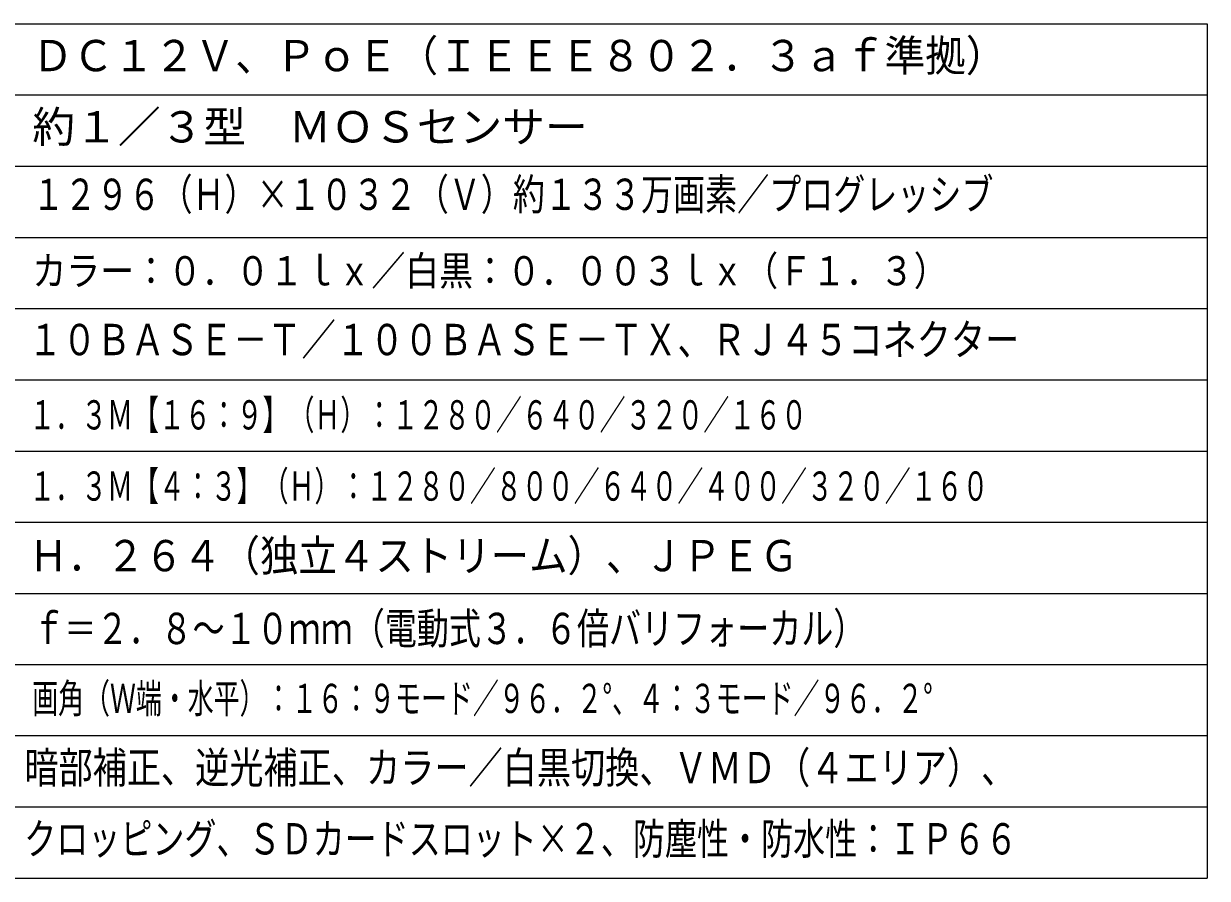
# Model space of a CAD drawing. Units: millimetres, scale not verified. Extents: x -62 to 63, y -56 to 57.
# Drawn here: x -20.6 to 62.5, y -56.5 to 3.5 of the extents above; entities that cross this region are included whole.
import ezdxf
from ezdxf.enums import TextEntityAlignment as Align

# ---------------------------------------------------------------- set-up
doc = ezdxf.new("R2010")
doc.units = ezdxf.units.MM
doc.header["$LTSCALE"] = 0.125
doc.layers.add('0-1_MOJI1', color=7, linetype='Continuous')
doc.layers.add('0-2_WAKU', color=1, linetype='Continuous', lineweight=18)
doc.styles.add('ＭＳ ゴシック', font='')
doc.styles.get('ＭＳ ゴシック').set_extended_font_data('MS Gothic')

msp = doc.modelspace()

# ---------------------------------------------------------------- linework, layer by layer
at = {"layer": '0-2_WAKU', "color": 4}
for p, q in [((-62.4938, 3.5127), (62.5062, 3.5127)), ((62.5062, 3.5127), (62.5062, -56.4873)), ((-62.4938, -56.4873), (62.5062, -56.4873))]:
    msp.add_line(p, q, dxfattribs=at)
at = {"layer": '0-2_WAKU'}
for p, q in [((-62.4938, -1.4873), (62.5062, -1.4873)), ((-62.4938, -6.4873), (62.5062, -6.4873)), ((-62.4938, -11.4873), (62.5062, -11.4873)), ((-62.4938, -16.4873), (62.5062, -16.4873)), ((-62.4938, -21.4873), (62.5062, -21.4873)), ((-62.4938, -26.4873), (62.5062, -26.4873)), ((-62.4938, -31.4873), (62.5062, -31.4873)), ((-62.4938, -36.4873), (62.5062, -36.4873)), ((-62.4938, -41.4873), (62.5062, -41.4873)), ((62.5062, -46.4873), (-62.4938, -46.4873)), ((62.5062, -51.4873), (-62.4938, -51.4873))]:
    msp.add_line(p, q, dxfattribs=at)

# ---------------------------------------------------------------- texts
at = {"layer": '0-1_MOJI1', "style": 'ＭＳ ゴシック'}
for s, height, width, p in [('ＤＣ１２Ｖ、ＰｏＥ（ＩＥＥＥ８０２．３ａｆ準拠）', 2.199, 0.95, (-19.9938, -0.4873)), ('１２９６（Ｈ）×１０３２（Ｖ）約１３３万画素／プログレッシブ', 2.199, 0.75, (-19.9938, -10.2273)), ('カラー：０．０１ｌｘ／白黒：０．００３ｌｘ（Ｆ１．３）', 2.053, 0.85, (-19.9938, -15.4783)), ('１０ＢＡＳＥ－Ｔ／１００ＢＡＳＥ－ＴＸ、ＲＪ４５コネクター', 2.199, 0.8, (-20.2871, -20.4228)), ('１．３Ｍ【１６：９】（Ｈ）：１２８０／６４０／３２０／１６０', 2.053, 0.65, (-20.2083, -25.5924)), ('１．３Ｍ【４：３】（Ｈ）：１２８０／８００／６４０／４００／３２０／１６０', 2.053, 0.65, (-20.2083, -30.5924)), ('Ｈ．２６４（独立４ストリーム）、ＪＰＥＧ', 2.199, 0.9, (-20.2083, -35.5924)), ('ｆ＝２．８～１０ｍｍ（電動式３．６倍バリフォーカル）', 2.199, 0.75, (-19.9938, -40.7049)), ('画角（Ｗ端・水平）：１６：９モード／９６．２°、４：３モード／９６．２°', 2.053, 0.65, (-20.0048, -45.4983)), ('暗部補正、逆光補正、カラー／白黒切換、ＶＭＤ（４エリア）、', 2.199, 0.8, (-20.562, -50.4717)), ('クロッピング、ＳＤカードスロット×２、防塵性・防水性：ＩＰ６６', 2.199, 0.75, (-20.562, -55.4717))]:
    msp.add_text(s, height=height, dxfattribs=dict(at, width=width)).set_placement(p, align=Align.BOTTOM_LEFT)
msp.add_text('約１／３型\u3000ＭＯＳセンサー', height=2.199, dxfattribs=at).set_placement((-19.9938, -5.4873), align=Align.BOTTOM_LEFT)

doc.saveas('drawing.dxf')
